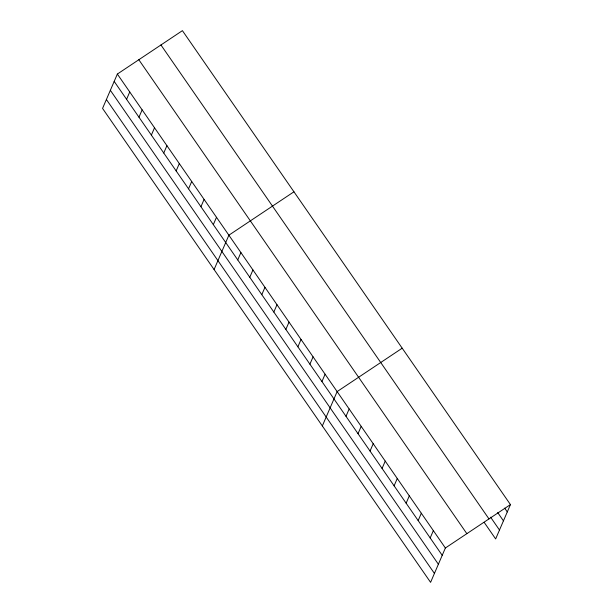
<?xml version="1.0" encoding="UTF-8"?>
<svg xmlns="http://www.w3.org/2000/svg" width="613" height="613" viewBox="0 0 613 613"><rect width="100%" height="100%" fill="white"/><g stroke="black" fill="none" stroke-linecap="round" stroke-linejoin="round"><path stroke-width="0.92" d="M117.351 74.058L102.555 108.409L430.587 582.35L445.375 547.999L510.445 504.591L182.413 30.65L117.351 74.058L445.375 547.999M126.584 99.298L129.741 91.958M138.975 117.206L142.132 109.865M151.365 135.105L154.53 127.772M163.755 153.012L166.92 145.672M176.153 170.92L179.31 163.579M188.543 188.819L191.7 181.486M200.934 206.727L204.098 199.386M213.324 224.634L216.489 217.293M214.083 269.551L228.879 235.193L293.949 191.792M237.744 259.912L240.909 252.571M249.775 277.291L252.939 269.95M261.805 294.669L264.962 287.328M273.827 312.048L276.992 304.707M285.857 329.426L289.022 322.086M297.887 346.805L301.044 339.464M309.91 364.176L313.074 356.843M321.94 381.554L325.105 374.221M322.331 425.951L337.127 391.592L402.197 348.192M346 416.311L349.157 408.971M358.023 433.69L361.187 426.349M370.053 451.068L373.21 443.728M382.083 468.447L385.24 461.106M394.105 485.825L397.27 478.485M406.135 503.204L409.292 495.863M418.166 520.583L421.323 513.242M430.188 537.953L433.353 530.62M510.445 504.591L495.649 538.942L484.147 522.322M504.668 508.146L507.288 511.932M497.695 512.529L503.442 520.843M490.599 517.18L499.488 530.03M160.943 44.971L488.975 518.912M138.822 59.729L466.853 533.67M114.187 81.399L442.218 555.332M110.348 90.31L438.379 564.251M106.394 99.498L434.425 573.439"/></g></svg>
